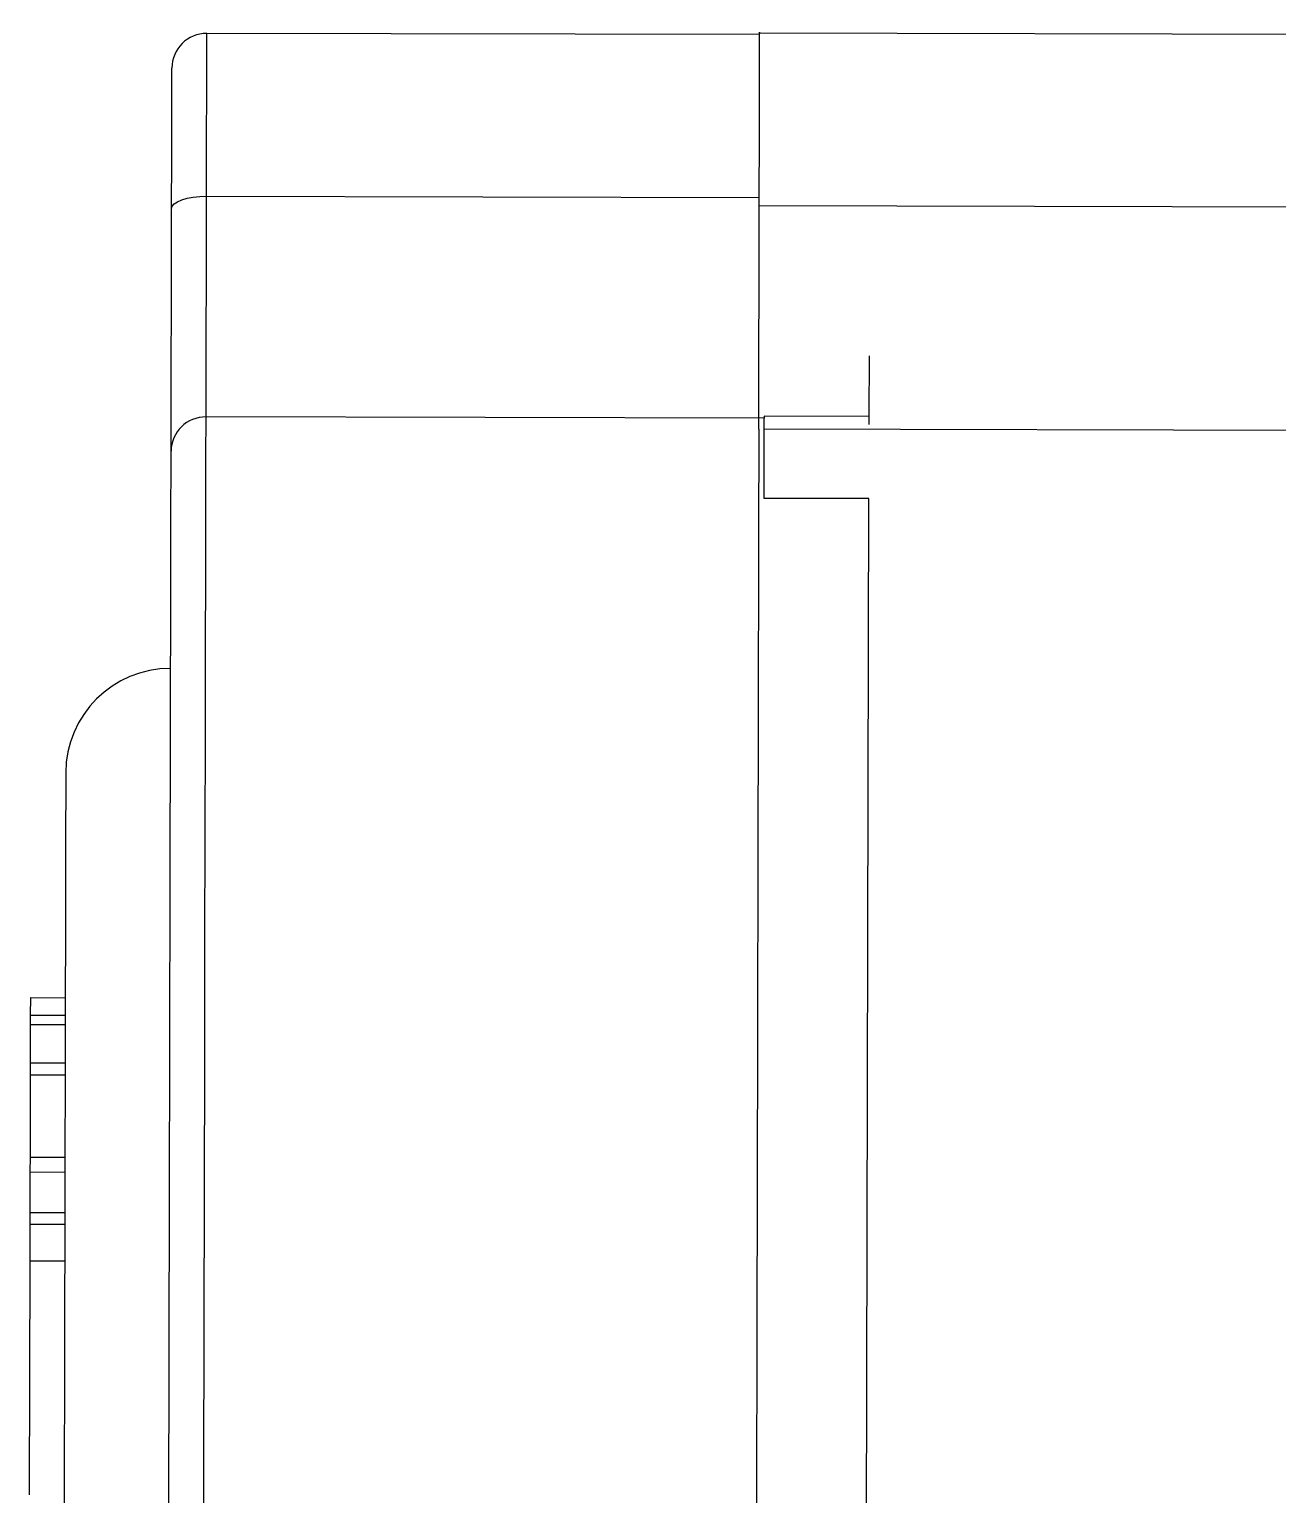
# Model space of a CAD drawing. Header units: millimetres. Extents: x 1852 to 4288, y 681 to 2404.
# Drawn here: x 2341.5 to 2377.28, y 2181.22 to 2223.21 of the extents above; entities that cross this region are included whole.
import ezdxf

# ---------------------------------------------------------------- set-up
doc = ezdxf.new("R2010")
doc.units = ezdxf.units.MM

msp = doc.modelspace()

# ---------------------------------------------------------------- linework, layer by layer
at = {"color": 7, "linetype": 'Continuous', "lineweight": 25}
for p, q in [((2346.579, 2218.429), (2346.589, 2223.097)), ((2362.432, 2223.063), (2346.589, 2223.097)), ((2396.269, 2223.026), (2362.432, 2223.099)), ((2346.566, 2212.106), (2346.579, 2218.429)), ((2346.579, 2218.429), (2362.422, 2218.395)), ((2362.421, 2218.164), (2396.256, 2218.091)), ((2365.569, 2213.853), (2365.566, 2212.122)), ((2362.566, 2212.072), (2346.566, 2212.106)), ((2362.561, 2209.772), (2362.566, 2212.072)), ((2365.566, 2212.122), (2362.566, 2212.129)), ((2362.566, 2212.129), (2362.566, 2212.072)), ((2365.566, 2212.122), (2365.565, 2211.893)), ((2396.993, 2211.678), (2362.565, 2211.751)), ((2365.561, 2209.766), (2362.561, 2209.772)), ((2365.445, 2155.664), (2365.561, 2209.766)), ((2341.53, 2195.464), (2341.529, 2194.963)), ((2341.53, 2195.464), (2342.53, 2195.462)), ((2341.529, 2194.963), (2341.528, 2194.693)), ((2341.529, 2194.963), (2342.529, 2194.961)), ((2341.528, 2194.693), (2341.526, 2193.599)), ((2341.528, 2194.693), (2342.528, 2194.691)), ((2341.526, 2193.599), (2341.525, 2193.25)), ((2341.526, 2193.599), (2342.526, 2193.597)), ((2341.525, 2193.25), (2341.52, 2190.889)), ((2341.525, 2193.25), (2342.525, 2193.247)), ((2341.52, 2190.889), (2341.519, 2190.468)), ((2341.52, 2190.889), (2342.52, 2190.887)), ((2341.519, 2190.468), (2341.517, 2189.307)), ((2341.519, 2190.468), (2342.519, 2190.466)), ((2341.517, 2189.307), (2341.516, 2188.973)), ((2341.517, 2189.307), (2342.517, 2189.305)), ((2341.516, 2188.973), (2341.514, 2187.925)), ((2341.516, 2188.973), (2342.516, 2188.971)), ((2341.514, 2187.925), (2341.5, 2181.219)), ((2341.514, 2187.925), (2342.514, 2187.923))]:
    msp.add_line(p, q, dxfattribs=at)
at = {"color": 7, "linetype": 'Continuous', "lineweight": 25, "flags": 128}
for points in [[(2345.578, 2218.079), (2345.598, 2218.148), (2345.655, 2218.214), (2345.747, 2218.274), (2345.872, 2218.327), (2346.024, 2218.371), (2346.196, 2218.403), (2346.384, 2218.422), (2346.579, 2218.429)], [(2346.428, 2147.71), (2346.439, 2152.969), (2346.45, 2158.14), (2346.461, 2163.198), (2346.472, 2168.122), (2346.482, 2172.889), (2346.492, 2177.477), (2346.501, 2181.865), (2346.51, 2186.035), (2346.518, 2189.966), (2346.526, 2193.641), (2346.533, 2197.043), (2346.54, 2200.158), (2346.546, 2202.97), (2346.551, 2205.468), (2346.556, 2207.639), (2346.56, 2209.475), (2346.563, 2210.966), (2346.566, 2212.106)]]:
    msp.add_lwpolyline(points, dxfattribs=at)
at = {"color": 7, "linetype": 'Continuous', "lineweight": 25}
for centre, radius, start, end in [((2346.587, 2222.097), 1, 89.8775, 179.8775), ((2346.556, 2211.114), 0.992, 89.4153, 179.4078), ((2345.544, 2201.899), 3, 89.8775, 179.8775)]:
    msp.add_arc(centre, radius, start, end, dxfattribs=at)
for points, knots in [([(2362.421, 2218.164), (2362.423, 2218.857), (2362.426, 2220.243), (2362.429, 2221.85), (2362.431, 2222.811), (2362.432, 2223.214), (2362.432, 2223.099), (2362.432, 2223.099)], [0, 0, 0, 0, 0.249999, 0.499998, 0.749997, 0.999996, 1, 1, 1, 1]), ([(2345.578, 2218.079), (2345.58, 2218.633), (2345.582, 2219.768), (2345.585, 2221.069), (2345.587, 2221.939), (2345.587, 2222.047), (2345.587, 2222.099)], [0, 0, 0, 0, 0.244178, 0.5, 0.755822, 1, 1, 1, 1]), ([(2345.564, 2211.125), (2345.564, 2211.358), (2345.565, 2211.833), (2345.568, 2213.418), (2345.573, 2215.51), (2345.577, 2217.232), (2345.578, 2218.079)], [0, 0, 0, 0, 0.245796, 0.5, 0.754204, 1, 1, 1, 1]), ([(2345.428, 2147.533), (2345.433, 2150.029), (2345.444, 2155.066), (2345.46, 2162.443), (2345.475, 2169.685), (2345.49, 2176.664), (2345.504, 2183.267), (2345.517, 2189.361), (2345.529, 2194.853), (2345.539, 2199.665), (2345.548, 2203.728), (2345.555, 2206.997), (2345.56, 2209.536), (2345.562, 2210.598), (2345.564, 2211.125)], [0, 0, 0, 0, 0.079959, 0.161371, 0.244142, 0.328893, 0.414217, 0.5, 0.585778, 0.671102, 0.755858, 0.838624, 0.920039, 1, 1, 1, 1]), ([(2342.544, 2201.906), (2342.544, 2201.851), (2342.544, 2201.741), (2342.542, 2200.831), (2342.538, 2199.345), (2342.534, 2197.171), (2342.528, 2194.34), (2342.52, 2190.827), (2342.511, 2186.672), (2342.501, 2181.929), (2342.49, 2176.668), (2342.478, 2170.976), (2342.465, 2164.953), (2342.452, 2158.73), (2342.438, 2152.364), (2342.424, 2146.012), (2342.411, 2139.673), (2342.402, 2135.495), (2342.397, 2133.406)], [0, 0, 0, 0, 0.058246, 0.1164969, 0.1782401, 0.2399881, 0.303803, 0.3686255, 0.4341376, 0.5, 0.5658624, 0.6313745, 0.696197, 0.7600119, 0.821755, 0.8835031, 0.9417503, 1, 1, 1, 1])]:
    msp.add_open_spline(points, degree=3, knots=knots, dxfattribs=at)
for points in [[(2362.408, 2211.752), (2362.408, 2211.974), (2362.409, 2212.417), (2362.412, 2213.877), (2362.416, 2215.79), (2362.42, 2217.372), (2362.421, 2218.164)], [(2362.408, 2211.752), (2362.407, 2211.187), (2362.404, 2210.057), (2362.398, 2207.378), (2362.391, 2204.01), (2362.382, 2199.913), (2362.372, 2195.15), (2362.361, 2189.762), (2362.348, 2183.805), (2362.334, 2177.338), (2362.319, 2170.428), (2362.304, 2163.14), (2362.288, 2155.56), (2362.276, 2150.331), (2362.271, 2147.716)]]:
    msp.add_open_spline(points, degree=3, dxfattribs=at)

doc.saveas('drawing.dxf')
